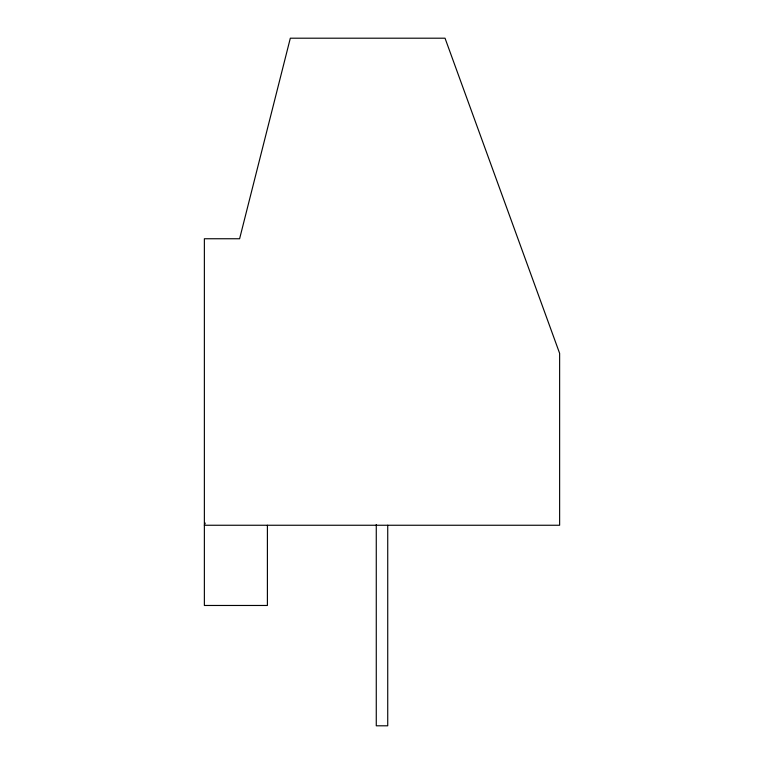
<?xml version="1.0" encoding="UTF-8"?>
<svg xmlns="http://www.w3.org/2000/svg" width="764" height="764" viewBox="0 0 764 764"><rect width="100%" height="100%" fill="white"/><g stroke="black" fill="none" stroke-linecap="round" stroke-linejoin="round"><path stroke-width="1.15" d="M205.249 523.044L204.37 525.25L559.63 525.25L559.63 353.35L445.03 38.2L290.32 38.2L239.609 238.75L204.37 238.75L204.37 605.47L267.4 605.47L267.4 525.25M387.73 525.25L387.73 725.8L376.27 725.8L376.27 524.505"/></g></svg>
